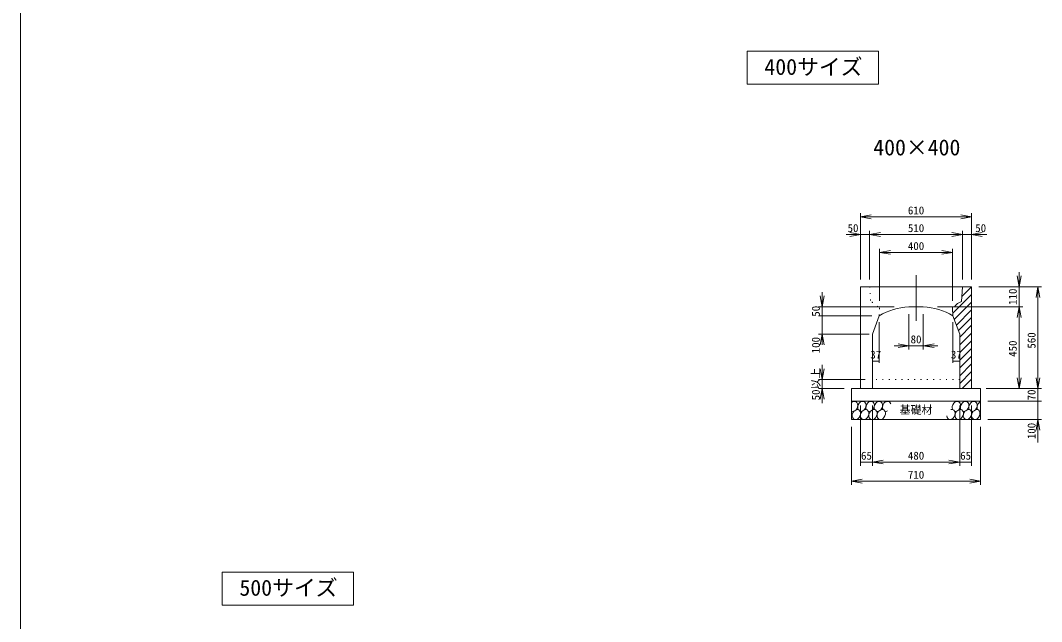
# Model space of a CAD drawing. Units: millimetres, scale not verified. Extents: x 2577 to 21887, y 2787 to 16449.
# Drawn here: x 2577 to 8191, y 9838 to 13144 of the extents above; entities that cross this region are included whole.
import ezdxf
from ezdxf.enums import TextEntityAlignment as Align

# ---------------------------------------------------------------- set-up
doc = ezdxf.new("R2010")
doc.units = ezdxf.units.MM
doc.header["$LTSCALE"] = 20
doc.linetypes.add('DOTTED', pattern=[1.75, 0.25, -1.5])
doc.layers.add('Layer1', color=4, linetype='Continuous', lineweight=18)
doc.styles.add('ＭＳ ゴシック-5.0-0.0', font='')
doc.styles.get('ＭＳ ゴシック-5.0-0.0').set_extended_font_data('ＭＳ ゴシック-5.0-0.0')

msp = doc.modelspace()

# ---------------------------------------------------------------- linework, layer by layer
at = {"layer": 'Layer1'}
for p, q in [((2577.44, 2786.81), (2577.44, 16448.97)), ((6571.83, 12974.65), (7293.3, 12974.65)), ((6571.83, 12792.95), (6571.83, 12974.65)), ((7293.3, 12974.65), (7293.3, 12792.95)), ((7293.3, 12792.95), (6571.83, 12792.95)), ((7195.57, 11719.5), (7195.57, 12083.94)), ((7195.57, 12063.94), (7254.66, 12074.36)), ((7805.57, 12063.94), (7746.48, 12074.36)), ((7805.57, 11719.5), (7805.57, 12083.94)), ((7195.57, 12063.94), (7805.57, 12063.94)), ((7195.57, 12063.94), (7254.66, 12053.52)), ((7805.57, 12063.94), (7746.48, 12053.52)), ((7195.57, 11966.7), (7116.74, 11966.7)), ((7195.57, 11966.7), (7136.48, 11977.12)), ((7195.57, 11966.7), (7136.48, 11956.28)), ((7195.57, 11966.7), (7245.57, 11966.7)), ((7245.57, 11719.5), (7245.57, 11986.7)), ((7245.57, 11966.7), (7304.66, 11977.12)), ((7245.57, 11966.7), (7755.57, 11966.7)), ((7245.57, 11966.7), (7304.66, 11956.28)), ((7755.57, 11966.7), (7696.48, 11977.12)), ((7755.57, 11966.7), (7696.48, 11956.28)), ((7755.57, 11719.5), (7755.57, 11986.7)), ((7755.57, 11966.7), (7805.57, 11966.7)), ((7805.57, 11966.7), (7864.66, 11977.12)), ((7805.57, 11966.7), (7864.66, 11956.28)), ((7805.57, 11966.7), (7890.16, 11966.7)), ((7300.57, 11601.73), (7300.57, 11888.07)), ((7300.57, 11868.07), (7359.66, 11878.49)), ((7300.57, 11868.07), (7359.66, 11857.65)), ((7300.57, 11868.07), (7700.57, 11868.07)), ((7700.57, 11868.07), (7641.48, 11878.49)), ((7700.57, 11868.07), (7641.48, 11857.65)), ((7700.57, 11601.73), (7700.57, 11888.07)), ((7500.57, 11742.42), (7500.57, 11492.2)), ((8067.36, 11679.5), (8056.94, 11738.59)), ((8067.36, 11679.5), (8056.94, 11738.59)), ((8067.36, 11679.5), (8067.36, 11759.5)), ((8067.36, 11679.5), (8067.36, 11739.5)), ((8067.36, 11679.5), (8077.78, 11738.59)), ((8067.36, 11679.5), (8077.78, 11738.59)), ((7195.57, 11679.5), (7805.57, 11679.5)), ((7195.57, 11119.5), (7195.57, 11679.5)), ((7755.57, 11679.5), (7750.57, 11597.5)), ((7752.32, 11626.25), (7805.57, 11679.5)), ((7805.57, 11119.5), (7805.57, 11679.5)), ((8190.57, 11679.5), (7845.57, 11679.5)), ((8067.36, 11679.5), (8067.36, 11569.5)), ((8170.57, 11679.5), (8160.16, 11620.41)), ((8170.57, 11679.5), (8180.99, 11620.41)), ((8170.57, 11119.5), (8170.57, 11679.5)), ((6984.73, 11569.5), (6974.31, 11628.59)), ((6984.73, 11569.5), (6984.73, 11649.5)), ((6984.73, 11569.5), (6995.15, 11628.59)), ((7702.53, 11534.04), (7805.57, 11637.07)), ((6964.73, 11569.5), (7380.28, 11569.5)), ((6984.73, 11569.5), (6984.73, 11519.5)), ((7460.57, 11569.5), (7540.57, 11569.5)), ((8087.36, 11569.5), (7619.27, 11569.5)), ((7714.03, 11569.5), (7697.91, 11569.5)), ((7700.57, 11569.5), (7700.57, 11561.73)), ((7710.82, 11499.9), (7805.57, 11594.65)), ((8067.36, 11569.5), (8056.94, 11510.41)), ((8067.36, 11569.5), (8056.94, 11510.41)), ((8067.36, 11569.5), (8077.78, 11510.41)), ((8067.36, 11569.5), (8067.36, 11489.5)), ((8067.36, 11569.5), (8077.78, 11510.41)), ((8067.36, 11119.5), (8067.36, 11569.5)), ((6964.73, 11519.5), (7257.52, 11519.5)), ((6984.73, 11519.5), (6984.73, 11459.5)), ((6984.73, 11519.5), (6984.73, 11419.5)), ((6984.73, 11519.5), (6984.73, 11439.5)), ((7297.57, 11519.5), (7260.57, 11419.5)), ((7460.57, 11529.5), (7460.57, 11335.03)), ((7540.57, 11529.5), (7540.57, 11335.03)), ((7700.57, 11561.73), (7703.57, 11519.5)), ((7703.57, 11519.5), (7740.57, 11419.5)), ((7722.28, 11468.93), (7805.57, 11552.22)), ((7733.74, 11437.96), (7805.57, 11509.8)), ((7297.57, 11260.66), (7297.57, 11485.35)), ((7703.57, 11260.66), (7703.57, 11485.35)), ((7740.57, 11402.37), (7805.57, 11467.37)), ((6964.73, 11419.5), (7243.55, 11419.5)), ((6984.73, 11419.5), (6974.31, 11360.41)), ((6984.73, 11419.5), (6995.15, 11360.41)), ((6984.73, 11419.5), (6984.73, 11359.5)), ((7260.57, 11119.5), (7260.57, 11419.5)), ((7740.57, 11359.94), (7805.57, 11424.94)), ((7740.57, 11119.5), (7740.57, 11419.5)), ((7460.57, 11355.03), (7380.57, 11355.03)), ((7460.57, 11355.03), (7401.48, 11365.45)), ((7460.57, 11355.03), (7401.48, 11344.61)), ((7460.57, 11355.03), (7540.57, 11355.03)), ((7540.57, 11355.03), (7599.66, 11365.45)), ((7540.57, 11355.03), (7599.66, 11344.61)), ((7540.57, 11355.03), (7620.57, 11355.03)), ((7740.57, 11317.52), (7805.57, 11382.52)), ((7740.57, 11275.09), (7805.57, 11340.09)), ((7740.57, 11232.66), (7805.57, 11297.66)), ((6984.73, 11169.5), (6974.31, 11228.59)), ((6984.73, 11169.5), (6984.73, 11249.5)), ((6984.73, 11169.5), (6995.15, 11228.59)), ((7260.57, 11270.7), (7297.57, 11270.7)), ((7740.57, 11270.7), (7703.57, 11270.7)), ((7740.57, 11190.24), (7805.57, 11255.24)), ((7740.57, 11147.81), (7805.57, 11212.81)), ((7754.68, 11119.5), (7805.57, 11170.38)), ((8067.36, 11119.5), (8056.94, 11178.59)), ((8067.36, 11119.5), (8077.78, 11178.59)), ((8170.57, 11119.5), (8160.16, 11178.59)), ((8170.57, 11119.5), (8160.16, 11178.59)), ((8170.57, 11119.5), (8170.57, 11199.5)), ((8170.57, 11119.5), (8180.99, 11178.59)), ((8170.57, 11119.5), (8180.99, 11178.59)), ((7220.57, 11169.5), (6964.73, 11169.5)), ((7105.57, 11119.5), (6964.73, 11119.5)), ((6984.73, 11119.5), (6974.31, 11060.41)), ((6984.73, 11169.5), (6984.73, 11119.5)), ((6984.73, 11119.5), (6995.15, 11060.41)), ((6984.73, 11119.5), (6984.73, 11039.5)), ((7145.57, 11119.5), (7855.57, 11119.5)), ((7145.57, 11119.5), (7145.57, 10949.5)), ((7855.57, 11119.5), (7855.57, 10949.5)), ((7885.57, 11119.5), (8190.57, 11119.5)), ((8170.57, 11049.5), (8170.57, 11129.5)), ((8170.57, 11119.5), (8170.57, 11049.5)), ((7855.57, 11049.5), (7145.57, 11049.5)), ((7195.57, 10695.44), (7195.57, 11026.27)), ((7260.57, 10695.44), (7260.57, 11026.27)), ((7740.57, 10695.44), (7740.57, 11026.27)), ((7805.57, 10695.44), (7805.57, 11026.27)), ((7895.57, 11049.5), (8190.57, 11049.5)), ((8170.57, 11049.5), (8170.57, 10969.5)), ((8170.57, 11049.5), (8170.57, 10949.5)), ((7145.57, 10949.5), (7855.57, 10949.5)), ((7895.57, 10949.5), (8190.57, 10949.5)), ((8170.57, 10949.5), (8160.16, 10890.41)), ((8170.57, 10949.5), (8180.99, 10890.41)), ((8170.57, 10949.5), (8170.57, 10823.6)), ((7145.57, 10909.5), (7145.57, 10590.53)), ((7855.57, 10909.5), (7855.57, 10590.53)), ((7260.57, 10715.44), (7319.66, 10725.86)), ((7260.57, 10715.44), (7319.66, 10725.86)), ((7740.57, 10715.44), (7681.48, 10725.86)), ((7740.57, 10715.44), (7681.48, 10725.86)), ((7195.57, 10715.44), (7260.57, 10715.44)), ((7260.57, 10715.44), (7319.66, 10705.02)), ((7260.57, 10715.44), (7340.57, 10715.44)), ((7740.57, 10715.44), (7260.57, 10715.44)), ((7260.57, 10715.44), (7319.66, 10705.02)), ((7740.57, 10715.44), (7660.57, 10715.44)), ((7740.57, 10715.44), (7681.48, 10705.02)), ((7740.57, 10715.44), (7681.48, 10705.02)), ((7740.57, 10715.44), (7805.57, 10715.44)), ((7145.57, 10610.53), (7204.66, 10620.95)), ((7855.57, 10610.53), (7145.57, 10610.53)), ((7145.57, 10610.53), (7204.66, 10600.12)), ((7855.57, 10610.53), (7796.48, 10620.95)), ((7855.57, 10610.53), (7796.48, 10600.12)), ((3685.95, 10110.73), (4407.42, 10110.73)), ((3685.95, 9929.03), (3685.95, 10110.73)), ((4407.42, 10110.73), (4407.42, 9929.03)), ((4407.42, 9929.03), (3685.95, 9929.03))]:
    msp.add_line(p, q, dxfattribs=at)
at = {"layer": 'Layer1', "linetype": 'DOTTED', "lineweight": 13}
for p, q in [((7245.57, 11679.5), (7250.57, 11597.5)), ((7300.57, 11569.5), (7289.13, 11569.5)), ((7300.57, 11569.5), (7300.57, 11561.73)), ((7300.57, 11561.73), (7297.57, 11519.5)), ((7145.57, 11119.5), (7855.57, 11119.5)), ((7740.57, 11169.5), (7260.57, 11169.5))]:
    msp.add_line(p, q, dxfattribs=at)
msp.add_arc((7224.97, 11521.71), 80, 36.68636, 71.34006, dxfattribs=at)
at = {"layer": 'Layer1'}
for centre, radius, start, end in [((7483.7, 11203.42), 366.82, 93.61488, 120.49175), ((7517.44, 11203.42), 366.82, 59.50825, 86.38512), ((7776.16, 11521.71), 80, 108.65994, 143.31364)]:
    msp.add_arc(centre, radius, start, end, dxfattribs=at)
for centre, start_param, end_param in [((7157.19, 11021.68), 3.1641089, 7.3535633), ((7172.57, 10977.01), 1.1965976, 6.8860585), ((7202.72, 11021.68), 3.2518953, 8.9063261), ((7218.1, 10977.01), 1.1965976, 6.8860585), ((7248.24, 11021.68), 3.2518953, 8.9063261), ((7263.62, 10977.01), 1.1965976, 6.8860585), ((7293.77, 11021.68), 3.2518953, 8.9063261), ((7309.14, 10977.01), 1.1965976, 6.8860585), ((7339.29, 11021.68), 5.610227, 8.9063261), ((7692.29, 10977.01), 2.1791837, 6.8860585), ((7722.43, 11021.68), 3.2518953, 8.9063261), ((7737.81, 10977.01), 1.1965976, 6.8860585), ((7767.96, 11021.68), 3.2518953, 8.9063261), ((7783.34, 10977.01), 1.1965976, 6.8860585), ((7813.48, 11021.68), 3.2518953, 8.9063261), ((7828.86, 10977.01), 1.1965976, 6.8860585), ((7859.01, 11021.68), 0.6949414, 2.6231408), ((7339.29, 11021.68), 3.2518953, 3.8893366), ((7859.01, 11021.68), 3.2518953, 3.5395455)]:
    msp.add_ellipse(centre, major_axis=(12.08, 25.9), ratio=0.766667, start_param=start_param, end_param=end_param, dxfattribs=at)

# ---------------------------------------------------------------- texts
at = {"layer": 'Layer1', "color": 7, "style": 'ＭＳ ゴシック-5.0-0.0'}
for s, p in [('400サイズ', (6936.79, 12932.43)), ('400×400', (7504.79, 12489.54)), ('500サイズ', (4050.9, 10068.51))]:
    msp.add_text(s, height=87.98, dxfattribs=at).set_placement(p, align=Align.TOP_CENTER)
for s, p in [('610', (7500.57, 12063.94)), ('50', (7154.03, 11966.7)), ('510', (7500.57, 11966.7)), ('50', (7855.86, 11966.7)), ('400', (7500.57, 11868.07)), ('80', (7500.57, 11355.03)), ('37', (7279.07, 11270.7)), ('37', (7722.07, 11270.7)), ('基礎材', (7500.57, 10967.34)), ('65', (7228.07, 10715.44)), ('480', (7500.57, 10715.44)), ('65', (7773.07, 10715.44)), ('710', (7500.57, 10610.53))]:
    msp.add_text(s, height=43.99, dxfattribs=at).set_placement(p, align=Align.BOTTOM_CENTER)
for s, p in [('110', (8067.36, 11624.5)), ('50', (6984.73, 11544.5)), ('100', (6984.73, 11358.32)), ('560', (8170.57, 11383.99)), ('450', (8067.36, 11338.81)), ('50以上', (6984.73, 11144.5)), ('70', (8170.57, 11084.5)), ('100', (8170.57, 10886.15))]:
    msp.add_text(s, height=43.99, rotation=90, dxfattribs=at).set_placement(p, align=Align.BOTTOM_CENTER)

doc.saveas('drawing.dxf')
